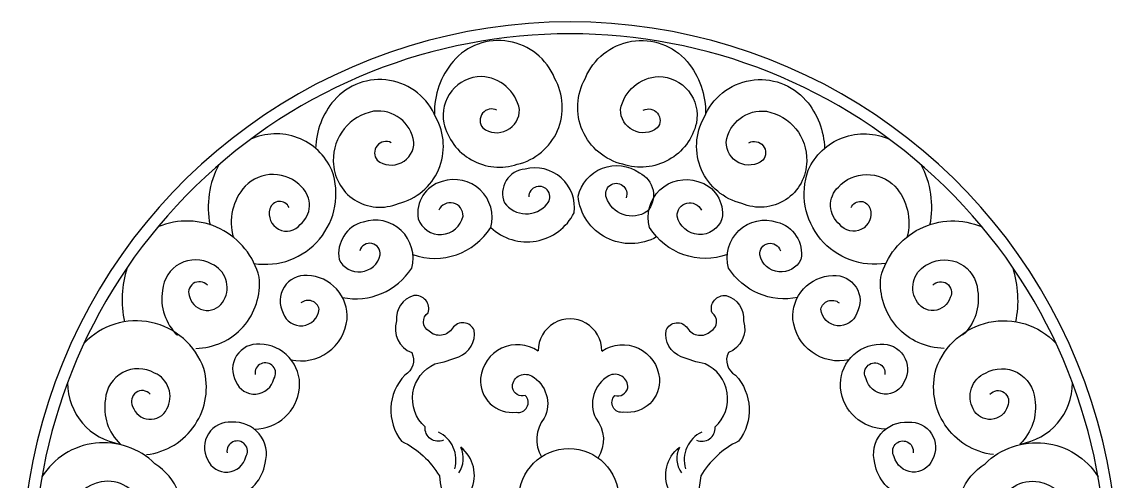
# Model space of a CAD drawing. Header units: metres. Extents: x 144.1 to 223.3, y 70.7 to 153.2.
# Drawn here: x 144.1 to 223.3, y 120.1 to 153.2 of the extents above; entities that cross this region are included whole.
import ezdxf

# ---------------------------------------------------------------- set-up
doc = ezdxf.new("R2010")
doc.units = ezdxf.units.M
doc.layers.add('3', color=3, linetype='Continuous')
doc.layers.add('4', color=4, linetype='Continuous')

msp = doc.modelspace()

# ---------------------------------------------------------------- linework, layer by layer
at = {"layer": '3'}
for points in [[(178.46, 146.86, 0.82), (177.44, 145.58, 0.63), (180.09, 146.91, 0.35), (177.34, 149.29, 0.47), (174.62, 145.93, 0.44), (179.93, 142.95, 0.5), (182.63, 149.17, 0.56), (175.29, 150.39, 0.18), (173.94, 146.57)], [(189.03, 146.86, -0.82), (190.05, 145.58, -0.63), (187.39, 146.91, -0.35), (190.15, 149.29, -0.47), (192.87, 145.93, -0.44), (187.56, 142.95, -0.5), (184.85, 149.17, -0.56), (192.2, 150.39, -0.18), (193.54, 146.57)], [(170.83, 144.51, 0.82), (169.81, 143.24, 0.63), (172.46, 144.56, 0.41), (169.55, 146.78, 0.37), (166.64, 143.18, 0.54), (171.34, 140.13, 0.5), (174.04, 146.34, 0.56), (166.69, 147.57, 0.17), (165.36, 144.09)], [(196.66, 144.51, -0.82), (197.68, 143.24, -0.63), (195.03, 144.56, -0.41), (197.94, 146.78, -0.37), (200.84, 143.18, -0.54), (196.15, 140.13, -0.5), (193.44, 146.34, -0.56), (200.79, 147.57, -0.17), (202.13, 144.09)], [(160.91, 135.79, 0.57), (166.54, 142.52, 0.42), (160.64, 144.74, 0.42)], [(206.57, 135.79, -0.57), (200.95, 142.52, -0.42), (206.85, 144.74, -0.42)], [(178.01, 138.38, 0.5), (184.04, 139.45, 0.53), (180.5, 142.61, 0.51), (179, 140.17, 0.49), (182.09, 140.09, 1.46), (180.76, 140.59)], [(190, 137.71, -0.54), (184.32, 140.64, -0.53), (188.75, 142.34, -0.51), (189.3, 139.53, -0.49), (186.37, 140.54, -1.46), (187.79, 140.54)], [(163.44, 139.83, 0.71), (162.06, 139.73, 0.83), (164.25, 138.6, 0.45), (164.36, 141.31, 0.43), (160.27, 141.36, 0.26), (159.41, 137.67)], [(172.38, 136.43, 0.35), (178.01, 138.38, 0.6), (174.5, 141.71, 0.39), (172.77, 139.01, 0.76), (176.01, 139.21, 0.82), (174.26, 139.64)], [(195.11, 136.43, -0.35), (189.48, 138.38, -0.6), (192.98, 141.71, -0.39), (194.72, 139.01, -0.76), (191.48, 139.21, -0.82), (193.23, 139.64)], [(204.05, 139.83, -0.71), (205.43, 139.73, -0.83), (203.23, 138.6, -0.45), (203.13, 141.31, -0.43), (207.21, 141.36, -0.26), (208.08, 137.67)], [(156.71, 129.65, 0.44), (161.28, 134.79, 0.46), (153.97, 138.43, 0.46)], [(167.29, 133.33, 0.31), (172.3, 135.45, 0.6), (168.79, 138.78, 0.39), (167.06, 136.08, 0.71), (170.03, 136.4, 0.91), (168.55, 136.71)], [(200.2, 133.33, -0.31), (195.19, 135.45, -0.6), (198.69, 138.78, -0.39), (200.43, 136.08, -0.71), (197.45, 136.4, -0.91), (198.94, 136.71)], [(210.78, 129.65, -0.44), (206.2, 134.79, -0.46), (213.52, 138.43, -0.46)], [(157.54, 134.22, 0.87), (156.27, 133.33, 0.68), (158.74, 133.14, 0.44), (157.85, 135.74, 0.55), (154.3, 133.84, 0.25), (155.38, 130.6)], [(209.95, 134.22, -0.87), (211.22, 133.33, -0.68), (208.74, 133.14, -0.44), (209.63, 135.74, -0.55), (213.19, 133.84, -0.25), (212.11, 130.6)], [(163.57, 128.83, 0.45), (167.63, 131.74, 0.43), (164.76, 134.91, 0.6), (163.02, 132.2, 0.81), (165.62, 132.48, 0.55), (164.3, 132.94)], [(203.91, 128.83, -0.45), (199.85, 131.74, -0.43), (202.73, 134.91, -0.6), (204.46, 132.2, -0.81), (201.86, 132.48, -0.55), (203.19, 132.94)], [(174.6, 123.01, -0.56), (173.27, 123.97, -0.54), (173.98, 128.53, 0.05), (175.7, 129.05, 0.36), (176.81, 130.96, 0.6), (175.26, 131.11, -0.47), (173.56, 130.89, -0.56), (173.49, 132.22, 0.55), (172.46, 133.47, 0.36), (171.21, 131.63, 0.4), (172.31, 129.34, -0.4), (171.8, 127.72, 0.37), (171.57, 122.94, -0.15), (174.3, 120.43, 0.21), (178.06, 113.73, 0.18), (183.52, 112.33)], [(192.89, 123.01, 0.56), (194.22, 123.97, 0.54), (193.5, 128.53, -0.05), (191.78, 129.05, -0.36), (190.68, 130.96, -0.6), (192.23, 131.11, 0.47), (193.92, 130.89, 0.56), (194, 132.22, -0.55), (195.03, 133.47, -0.36), (196.28, 131.63, -0.4), (195.18, 129.34, 0.4), (195.69, 127.72, -0.37), (195.91, 122.94, 0.15), (193.19, 120.43, -0.21), (189.43, 113.73, -0.18), (183.97, 112.33)], [(153.15, 121.97, 0.46), (157.28, 128.19, 0.56), (148.64, 130.03, 0.56)], [(214.33, 121.97, -0.46), (210.2, 128.19, -0.56), (218.85, 130.03, -0.56)], [(160.95, 123.81, 0.38), (164.2, 126.79, 0.43), (161.33, 129.96, 0.6), (159.6, 127.25, 0.73), (162.35, 127.46, 1.44), (160.99, 127.76)], [(181.44, 129.46, 0.57), (177.28, 127.5, 0.48), (179.85, 125.04, 0.75), (180.51, 126.24, -0.43), (179.58, 126.79, -0.6), (180.95, 127.66, -0.4), (181.88, 124.6, 0.31), (181.67, 121.81)], [(186.05, 129.46, -0.57), (190.2, 127.5, -0.48), (187.63, 125.04, -0.75), (186.98, 126.24, 0.43), (187.91, 126.79, 0.6), (186.54, 127.66, 0.4), (185.61, 124.6, -0.32), (185.77, 121.73)], [(206.54, 123.81, -0.38), (203.28, 126.79, -0.43), (206.16, 129.96, -0.6), (207.89, 127.25, -0.73), (205.14, 127.46, -1.44), (206.49, 127.76)], [(153.41, 126.35, 0.87), (152.14, 125.46, 0.68), (154.61, 125.27, 0.44), (153.73, 127.87, 0.55), (150.17, 125.97, 0.25), (151.25, 122.73)], [(214.08, 126.35, -0.87), (215.35, 125.46, -0.68), (212.87, 125.27, -0.44), (213.76, 127.87, -0.55), (217.32, 125.97, -0.25), (216.24, 122.73)], [(159.56, 118.91, 0.29), (161.71, 121.35, 0.53), (159.3, 124.31, 0.6), (157.56, 121.61, 0.73), (160.32, 121.82, 1.44), (158.96, 122.11)], [(207.93, 118.91, -0.29), (205.77, 121.35, -0.53), (208.19, 124.31, -0.6), (209.92, 121.61, -0.73), (207.17, 121.82, -1.44), (208.53, 122.11)], [(151.13, 117.63, 0.94), (149.69, 117.71, 0.57), (150.75, 116.15, 0.53), (152.78, 118.22, 0.39), (149.86, 120, 0.5), (147.65, 115.39, 0.78), (155.66, 116.61, 0.32), (153.75, 121.31, 0.48), (145.59, 120.37)], [(216.36, 117.63, -0.94), (217.8, 117.71, -0.57), (216.74, 116.15, -0.53), (214.71, 118.22, -0.39), (217.63, 120, -0.5), (219.83, 115.39, -0.78), (211.83, 116.61, -0.32), (213.73, 121.31, -0.48), (221.9, 120.37)], [(177.03, 117.78, -0.45), (176.59, 119.4, 0.35), (175.85, 122.5, 0.35)], [(190.46, 117.78, 0.45), (190.9, 119.4, -0.35), (191.64, 122.5, -0.35)]]:
    msp.add_lwpolyline(points, format="xyb", dxfattribs=at)
msp.add_circle((183.66, 118.8), 3.61, dxfattribs=at)
for centre, radius, start, end in [((183.74, 113.64), 38.74, 317.08, 222.92), ((164.08, 139.86), 6.48, 151.73, 191.52), ((203.4, 139.86), 6.48, 348.48, 28.27), ((159.07, 133.14), 7.69, 162.36, 191.82), ((208.42, 133.14), 7.69, 348.18, 17.64), ((183.74, 129.48), 2.3, 359.54, 180.46), ((151.91, 127.16), 4.47, 179.88, 261.49), ((215.58, 127.16), 4.47, 278.51, 0.12), ((173.25, 121.58), 2.25, 343.75, 64.22), ((194.24, 121.58), 2.25, 115.78, 196.25), ((174.18, 121.7), 1.85, 325.2, 25.51), ((193.31, 121.7), 1.85, 154.49, 214.8)]:
    msp.add_arc(centre, radius, start, end, dxfattribs=at)
at = {"layer": '4'}
msp.add_arc((183.74, 113.64), 39.6, 314.47, 225.53, dxfattribs=at)

doc.saveas('drawing.dxf')
